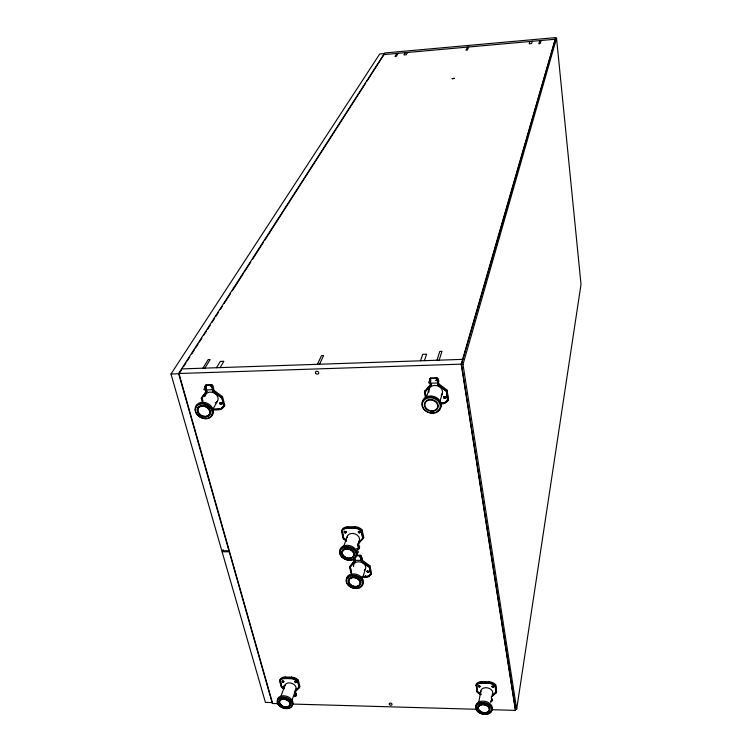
<?xml version="1.0" encoding="UTF-8"?>
<svg xmlns="http://www.w3.org/2000/svg" width="752" height="752" viewBox="0 0 752 752"><rect width="100%" height="100%" fill="white"/><g stroke="black" fill="none" stroke-linecap="round" stroke-linejoin="round"><path stroke-width="1.13" d="M493.66 686.924C492.015 689.058 491.582 684.677 493.66 686.924A1.081 0.771 13 0 1 491.874 686.285M491.921 709.709L515.411 710.367L515.703 708.431M516.68 709.136L581.014 284.369L556.546 38.277L555.672 38.352L461.512 364.466L515.411 709.108L516.68 709.136L462.997 364.419L556.546 38.277M496.066 692.507L495.126 685.486L496.066 692.507L491.319 696.643M491.761 696.775L496.508 692.639L495.643 684.762A7.37 5.198 13.1 0 0 488.781 681.773L482.013 681.613A7.36 5.189 13.4 0 0 476.11 684.292L477.012 692.15L480.613 694.716M496.508 692.639L495.643 684.762M491.366 697.132L491.846 700.018L490.849 701.785L490.962 701.137M495.418 686.05A7.379 5.208 13.2 0 0 488.546 683.06L488.744 681.773L489.467 682.44M475.856 685.58A7.37 5.189 13.4 0 1 481.741 682.901L482.013 681.613M478.704 702.5L480.857 690.956M481.007 694.604L477.407 692.037L476.627 684.715A6.937 4.888 13.4 0 1 477.257 684.019M477.407 692.037L476.42 685.034M282.414 680.87L282.743 681.613L283.861 681.632M515.411 710.367L461.22 364.147L555.662 37.6L384.714 52.969L178.6 373.518L272.337 703.487L278.202 703.646M441.875 402.884L441.546 403.974A8.469 6.947 17.1 0 0 448.248 400.045L447.12 390.185L438.689 383.68L437.814 378.453L436.903 377.795L430.67 377.983L430.003 378.698L430.548 384.986L424.429 391.905L425.576 398.457M447.741 399.942L446.5 390.908L447.506 400.384A7.971 6.542 17.1 0 1 441.499 403.561L441.631 403.016A7.971 6.542 17.1 0 0 447.675 399.838L447.901 399.397M448.248 400.045L447.12 390.185M439.864 401.568L442.43 393.07M437.89 384.939L437.185 379.187L437.89 384.939L446.34 391.454M446.801 391.275L438.35 384.761L438.689 383.68M438.35 384.761L437.814 378.453M437.015 379.722L436.527 378.341L430.708 378.519L430.172 379.929L431.065 385.146L424.946 392.065L431.234 384.601L431.065 385.146M436.433 379.299L436.903 377.795M430.548 384.986L430.896 383.905L424.429 391.905M361.74 576.981L365.152 577A7.2 5.339 18.4 0 0 370.435 574.528L370.811 573.569L369.279 566.51L367.559 565.26M439.159 360.161L441.979 351.325L439.798 351.4L436.959 360.236M541.149 40.495L540.152 43.616L538.827 43.738L539.833 40.608M361.815 577.329L365.265 577.339A7.642 5.668 18.4 0 0 371.074 574.265L371.46 573.062L369.881 565.777L362.144 560.174L361.186 555.831L360.358 555.258L355.734 555.258M426.403 397.404L429.11 388.953M370.623 574.171L369.279 566.51M371.074 574.265L369.486 566.97L369.881 565.777L368.687 565.767M429.655 379.769L430.67 377.983M430.172 379.929L430.708 378.519M430.605 379.478L430.774 378.942M365.181 577L365.369 576.399A7.2 5.339 18.4 0 0 370.623 573.926L370.811 573.569M362.032 579.519L365.538 568.775M369.486 566.97L361.75 561.368L362.144 560.174L361.618 560.654M369.082 567.111L361.345 561.5L359.973 555.86L355.828 555.85M359.851 556.8L360.358 555.258M360.387 557.166L359.973 555.86M361.75 561.368L360.791 557.025L361.186 555.831M424.401 360.669L426.6 354.164L422.746 354.295L420.518 360.8M532.294 41.285L531.514 43.578L529.164 43.785L529.953 41.501M358.215 549.392L359.616 546.967A1.372 0.846 -13.9 0 0 358.601 546.084M358.394 549.392L359.381 547.635L358.413 543.235M349.567 566.914L355.207 560.155L349.567 566.914L350.977 573.137M361.712 531.702L362.878 538.554L360.932 530.865A7.332 5.537 19.2 0 0 354.436 528.28L347.443 528.299A7.323 5.527 19.4 0 0 342.104 530.931L343.579 538.592L346.193 540.491M350.028 567.046L355.461 560.898L350.028 567.046L351.4 573.08M358.977 548.819L358.008 544.42L363.752 537.52L362.107 529.972A7.774 5.875 19.2 0 0 354.784 526.748L347.744 526.776A7.764 5.856 19.4 0 0 341.887 530.038L341.464 531.213L343.166 538.733L346.653 541.261M363.348 538.695L361.712 531.138L362.107 529.972M295.639 695.29L295.179 696.512L296.391 694.444A1.269 0.874 -20.2 0 0 295.536 693.485M295.094 696.22L294.417 692.207L299.258 686.905L295.404 690.806M295.846 696.051L294.84 692.338L299.465 687.657L299.907 686.416L298.206 680.043A7.078 4.869 19.5 0 0 291.513 677.157L285.215 677.016A7.069 4.86 19.6 0 0 280.007 679.611L279.547 680.842L281.304 687.196L284.021 689.067M341.464 531.213A7.774 5.866 19.4 0 1 347.321 527.942L354.333 527.913L354.784 526.748M295.339 696.521L296.279 694.81L295.282 691.097M354.436 528.28L354.615 527.688M299.042 687.525L297.604 680.739L299.465 687.657M298.206 680.043L297.764 681.284A7.088 4.869 19.5 0 0 291.071 678.398L284.754 678.248A7.078 4.86 19.6 0 0 279.547 680.842M294.417 692.207L294.634 691.586M291.945 700.441L295.959 689.076M343.57 546.798L347.33 536.261M343.579 538.592L342.32 530.348A7.323 5.527 19.4 0 1 343.297 529.173M347.358 527.942L347.744 526.776M291.475 677.157C290.545 680.428 291.503 675.898 291.644 677.768L292.218 677.806A6.242 4.296 19.5 0 1 293.308 677.975M341.925 531.307L342.132 530.724M284.35 685.429L283.861 685.805M280.872 696.474L285.008 685.157M283.476 688.334L281.671 687.093L280.346 680.005A6.665 4.578 19.6 0 1 281.558 678.783M285.215 677.016L284.82 678.548A6.674 4.578 19.6 0 0 280.12 680.626L281.671 687.093M290.291 678.06L285.074 677.937L284.848 678.548L291.137 678.699A6.674 4.587 19.5 0 1 297.059 681.03L297.388 681.359M279.96 680.936L280.195 680.316M218.23 409.417L218.531 408.881A7.708 5.988 27.5 0 0 223.795 405.854L223.485 406.381A7.708 5.988 27.5 0 1 218.259 409.417L212.365 409.567M319.525 364.231L323.614 355.536L321.527 355.611L317.419 364.306M468.759 46.981L467.293 50.111L465.996 50.224L467.471 47.094M222.103 551.78L229.567 551.78L272.384 702.575L265.409 702.377L222.103 551.78L223.128 549.665M213.305 409.943L218.381 409.812A8.178 6.354 27.5 0 0 224.134 406.052L224.726 404.999L222.489 396.605L214.019 390.373L212.675 385.372L211.763 384.742L206.029 384.911L204.854 386.631L206.217 391.632L201.282 398.24L202.147 401.38M218.259 409.417L218.559 408.881L212.666 409.041M223.654 405.958L221.784 397.3L224.134 406.052M212.666 409.577L217.563 401.042M221.483 397.827L213.004 391.585L213.305 391.068M221.257 396.642L222.489 396.605L221.887 397.658L213.408 391.416L214.019 390.373L213.512 390.937L215.232 392.206M213.004 391.585L211.265 385.268L205.898 385.428L206.715 391.773L205.663 386.265M212.675 385.372L212.055 386.415L210.955 385.785L211.65 386.594M210.955 385.785L211.265 385.268M211.143 385.776L211.763 384.742M211.068 386.19L211.378 385.673M201.282 398.24L206.227 391.407M202.608 401.427L202.081 397.864L202.918 400.901M220.101 367.615L223.861 361.289L220.28 361.411L216.491 367.737M407.612 52.461L406.24 54.755L403.993 54.962L405.375 52.659M205.7 386.359L205.898 385.428M204.854 386.631L206.029 384.911M204.901 368.132L210.156 359.569L208.163 359.644L202.89 368.198M398.184 53.307L396.266 56.438L395.007 56.55L396.934 53.42M476.298 685.674L476.505 685.354A6.947 4.897 13.4 0 1 481.806 683.211L488.593 683.371A6.956 4.907 13.2 0 1 494.694 685.786L495.013 686.125M228.956 549.618L179.023 373.744L181.561 369.787M183.469 366.826L186.007 362.868M187.276 360.894L189.814 356.937M191.722 353.976L194.26 350.018M195.529 348.044L198.067 344.087M199.336 342.113L201.874 338.156M203.783 335.195L206.321 331.237M207.59 329.263L210.128 325.315M212.036 322.345L214.574 318.397M215.843 316.413L218.381 312.465M220.289 309.495L222.188 306.534M224.096 303.564L230.441 293.684M232.349 290.723L243.14 273.916M244.409 271.942L250.754 262.063M252.663 259.092L263.454 242.294M264.723 240.311L365.651 83.171M366.92 81.197L384.695 53.524L379.732 53.965L170.986 374.007L221.812 550.746L229.275 550.746M344.623 531.326C343.73 532.933 347.415 532.754 345.864 531.316M358.685 531.269C357.773 532.886 361.477 532.707 359.926 531.269M368.875 571.67L367.972 571.99L367.173 571.135M201.771 398.391L207.026 391.256M205.352 386.791L206.01 385.832M478.667 685.476L478.817 686.36L480.133 686.266M493.716 686.595L492.071 686.247M358.507 542.869L363.075 537.962M492.222 695.309L496.179 691.859M491.244 700.497L491.846 700.018M491.178 701.165L490.849 701.785M295.292 680.964C294.164 682.666 298.243 681.942 295.884 680.917M478.892 685.965L478.375 686.557L479.334 687.206L480.011 686.435L478.892 685.965L479.767 685.946M367.709 571.229L366.985 571.736L367.784 572.592L368.724 571.924L367.709 571.229L368.489 571.323M383.661 54.605L555.192 39.236M282.79 681.199L282.169 681.791L283.119 682.412L283.748 681.829L282.79 681.199L283.579 681.199M295.451 681.509L294.822 682.102L295.78 682.722L296.41 682.139L295.451 681.509L296.232 681.509M347.311 527.519L347.941 527.5M181.552 368.922L462.602 359.371M178.6 373.518L461.22 364.147M170.986 374.007L179.023 373.744M461.512 364.466L462.997 364.419M435.361 380.39L437.636 380.315A1.504 0.78 -9.6 0 1 438.848 381.085L438.51 382.166A1.504 0.78 -9.6 0 1 436.79 383.022L429.937 383.229A1.504 0.78 -9.8 0 1 428.734 382.458L429.082 381.377A1.504 0.78 -9.8 0 1 430.802 380.531M220.618 403.1L221.511 403.072M444.338 396.981L445.306 396.953M344.924 531.833L345.798 531.824M358.977 531.786L359.86 531.777M362.539 537.52L363.752 537.52L357.538 544.279L358.422 548.8L356.335 548.8M359.776 556.452L360.791 557.025M363.075 576.389L365.34 576.399M285.046 677.937L285.074 677.937A6.665 4.578 19.6 0 0 282.884 678.191M481.741 682.901L488.546 683.06M354.333 527.913L354.371 527.913A7.783 5.875 19.2 0 1 361.712 531.138M492.504 686.256L493.35 686.275M495.568 691.323L496.734 691.351M292.293 704.051L476.655 709.277M284.472 686.614L283.918 686.313M284.359 686.924L283.805 686.623M281.897 686.473L284.604 688.334M477.529 691.389L481.13 693.964M343.786 538.009L346.399 539.908M437.476 379.534L436.527 378.341M283.1 680.889L283.269 681.5M211.961 386.077L213.408 391.416M220.956 402.687L221.173 403.486M295.752 681.199L295.912 681.801M350.235 566.453L351.598 572.479M354.07 558.097L354.803 561.349M345.281 531.467L345.441 532.19M354.775 559.328L355.264 561.49M365.463 575.449L365.622 576.145M359.334 531.42L359.494 532.143M367.972 570.975L368.132 571.67M425.115 391.519L426.224 397.855M424.786 390.824L426.055 398.4M479.287 685.617L479.4 686.247M430.341 379.393L430.699 381.48M430.003 378.698L430.36 380.785M485.378 681.697L485.538 682.637M444.752 396.548L444.893 397.376M555.662 37.6L555.897 39.931M480.227 686.473A1.081 0.761 13.5 0 1 478.742 686.501A1.081 0.761 13.5 0 1 478.46 685.392M346.315 532.425A1.137 0.865 19.6 0 1 344.783 532.501A1.137 0.865 19.6 0 1 344.407 531.232M346.164 531.335A1.137 0.865 19.6 0 1 346.334 531.542M360.227 531.288A1.147 0.865 19 0 1 359.945 532.632A1.147 0.865 19 0 1 358.328 531.833M283.899 681.838A1.043 0.714 19.8 0 1 282.179 681.011M296.711 682.026A1.043 0.714 19.4 0 1 295.329 682.045A1.043 0.714 19.4 0 1 294.963 680.974M296.344 680.945A1.043 0.714 19.4 0 1 296.711 681.284M445.974 396.718A1.241 1.025 16.8 0 1 444.028 397.676M443.671 397.206A1.241 1.025 16.8 0 1 443.614 396.671M221.943 402.611A1.203 0.931 27.3 0 1 221.549 404.059A1.203 0.931 27.3 0 1 219.932 403.063M368.912 571.971A1.119 0.837 18.2 0 1 366.967 571.041M356.138 550.549A1.589 1.184 18.9 0 1 358.328 551.742A1.589 1.184 18.9 0 1 356.674 552.927M422.276 402.48A9.626 7.858 17.5 0 1 434.036 396.483A9.626 7.858 17.5 0 1 440.399 408.092M439.911 408.844A9.626 7.858 17.5 0 1 437.871 410.686M445.72 396.718A0.996 0.818 16.8 0 1 444.958 397.799A0.996 0.818 16.8 0 1 443.849 396.774M448.568 398.955A8.451 6.937 17.1 0 1 447.929 400.036M447.515 400.525A8.451 6.937 17.1 0 1 447.055 400.985M429.035 392.168A6.984 5.743 17.5 0 1 436.987 385.71A6.984 5.743 17.5 0 1 441.189 395.317M346.503 579.059A8.676 6.392 18.6 0 1 358.14 574.951A8.676 6.392 18.6 0 1 361.336 585.817M371.46 573.062A7.633 5.668 18.4 0 1 370.181 574.707M353.553 566.623A6.307 4.681 18.6 0 1 361.27 562.252A6.307 4.681 18.6 0 1 364.231 570.458M361.261 557.373A1.363 0.855 -14 0 1 362.097 558.266L361.703 559.46A1.363 0.855 -14 0 1 360.095 560.353L353.995 560.334A1.363 0.855 -14.3 0 1 352.998 559.441M277.949 701.992A7.999 5.433 19.5 0 1 285.873 696.042A7.999 5.433 19.5 0 1 292.227 705.32M291.795 705.78A7.999 5.433 19.5 0 1 291.278 706.194M294.389 678.285A6.242 4.296 19.5 0 1 295.423 678.736M295.912 679A6.242 4.296 19.5 0 1 296.373 679.291M283.335 677.862A6.242 4.286 19.6 0 1 283.805 677.749M294.267 678.633A6.674 4.587 19.5 0 1 295.367 679.112M295.893 679.394A6.674 4.587 19.5 0 1 297.284 680.41M284.839 686.04A5.819 3.986 19.5 0 1 292.152 683.474A5.819 3.986 19.5 0 1 295.198 690.204M295.95 695.694A1.269 0.884 -20.2 0 1 294.436 696.596M196.103 406.08A9.306 7.182 27.7 0 1 209.564 404.661A9.306 7.182 27.7 0 1 210.193 416.787M195.67 408.486A9.306 7.182 27.7 0 1 195.849 406.841M222.789 406.353A7.21 5.602 27.5 0 1 222.413 406.7M221.727 402.668A0.959 0.752 27.3 0 1 221.276 403.89A0.959 0.752 27.3 0 1 220.176 402.715M224.726 404.999A8.169 6.354 27.5 0 1 223.109 407.33M222.103 407.988A8.169 6.354 27.5 0 1 221.549 408.242M204.243 396.558A0.959 0.743 28.1 0 1 204.582 396.342M205.296 396.003A6.749 5.245 27.8 0 1 214.433 393.174A6.749 5.245 27.8 0 1 216.341 402.329M215.805 402.649A6.749 5.245 27.8 0 1 215.222 402.912M212.703 387.158A1.466 0.705 -15.2 0 1 213.587 387.9L212.976 388.944A1.466 0.714 -15.3 0 1 211.152 389.771L204.845 389.959A1.466 0.705 -15.4 0 1 203.971 389.216L204.6 388.173A1.466 0.705 -15.4 0 1 205.672 387.468M476.373 708.205A8.338 5.809 13.3 0 1 484.448 701.24A8.338 5.809 13.3 0 1 491.535 710.471M491.103 710.997A8.338 5.809 13.3 0 1 490.577 711.477M491.188 682.76A6.505 4.587 13.1 0 1 492.287 683.154M479.889 682.496A6.495 4.578 13.4 0 1 480.96 682.299M491.178 683.117A6.947 4.897 13.1 0 1 492.353 683.53M492.898 683.794A6.947 4.897 13.1 0 1 493.923 684.414M478.075 683.446A6.937 4.888 13.4 0 1 478.535 683.211M480.876 691.925A6.063 4.258 13.2 0 1 487.738 687.901A6.063 4.258 13.2 0 1 492.222 694.528M491.357 698.664A1.288 0.959 -9.7 0 1 492.297 699.651L492.071 700.949A1.288 0.959 -9.8 0 1 490.633 701.889M340.336 552.917A8.798 6.571 19.2 0 1 349.407 545.557A8.798 6.571 19.2 0 1 356.11 556.424M355.01 557.505A8.798 6.571 19.2 0 1 354.342 557.946M355.546 527.49A6.862 5.179 19.2 0 1 356.147 527.547M359.606 528.797A6.862 5.179 19.2 0 1 360.105 529.135M360.575 529.502A6.862 5.179 19.2 0 1 361.007 529.897M357.858 528.252A7.332 5.537 19.2 0 1 358.469 528.496M344.181 528.553A7.323 5.527 19.4 0 1 344.679 528.308M347.114 537.323A6.392 4.813 19.2 0 1 355.348 534.023A6.392 4.813 19.2 0 1 358.469 541.948M359.212 548.152A1.372 0.855 -13.9 0 1 357.595 549.045M454.33 78.358L452.178 78.725L454.33 78.358M344.313 532.059C345.14 535.02 347.151 530.649 344.313 532.059M358.375 532.012C359.193 534.982 361.233 530.592 358.375 532.012M389.489 704.633A1.466 1.015 16.3 0 0 391.952 704.699A1.466 1.015 16.3 0 0 390.373 703.082A1.466 1.015 16.3 0 0 389.489 704.633M315.586 373.133A1.73 1.401 24.3 0 0 318.481 373.706A1.73 1.401 24.3 0 0 317.203 371.281A1.73 1.401 24.3 0 0 315.586 373.133M426.506 408.646A6.589 5.377 17.5 0 0 437.485 407.669A6.589 5.377 17.5 0 0 429.881 399.951A6.589 5.377 17.5 0 0 426.506 408.646M426.14 408.891A7.106 5.8 17.5 0 0 437.965 407.838A7.106 5.8 17.5 0 0 429.768 399.528A7.106 5.8 17.5 0 0 426.14 408.891M424.382 409.831A9.635 7.868 17.5 0 0 440.437 408.421A9.635 7.868 17.5 0 0 429.336 397.122A9.635 7.868 17.5 0 0 424.382 409.831M424.664 409.868A9.137 7.454 17.5 0 0 439.873 408.533A9.137 7.454 17.5 0 0 429.345 397.827A9.137 7.454 17.5 0 0 424.664 409.868M443.887 397.949A0.996 0.818 16.8 0 0 445.569 397.902A0.996 0.818 16.8 0 0 444.517 396.68A0.996 0.818 16.8 0 0 443.887 397.949M350.31 584.642A5.941 4.371 18.6 0 0 360.048 584.135A5.941 4.371 18.6 0 0 353.017 577.564A5.941 4.371 18.6 0 0 350.31 584.642M350.366 584.492A5.941 4.371 18.6 0 0 360.095 583.975A5.941 4.371 18.6 0 0 353.064 577.414A5.941 4.371 18.6 0 0 350.366 584.492M350.037 584.68A6.401 4.709 18.6 0 0 360.528 584.135A6.401 4.709 18.6 0 0 352.961 577.057A6.401 4.709 18.6 0 0 350.037 584.68M349.99 584.84A6.401 4.709 18.6 0 0 360.481 584.285A6.401 4.709 18.6 0 0 352.904 577.216A6.401 4.709 18.6 0 0 349.99 584.84M348.496 585.488A8.686 6.392 18.6 0 0 362.737 584.755A8.686 6.392 18.6 0 0 352.472 575.139A8.686 6.392 18.6 0 0 348.496 585.488M348.712 585.601A8.234 6.063 18.6 0 0 362.201 584.906A8.234 6.063 18.6 0 0 352.472 575.806A8.234 6.063 18.6 0 0 348.712 585.601M281.041 705.235A5.48 3.722 19.5 0 0 289.887 704.991A5.48 3.722 19.5 0 0 283.26 699.181A5.48 3.722 19.5 0 0 281.041 705.235M281.098 705.075A5.48 3.722 19.5 0 0 289.943 704.831A5.48 3.722 19.5 0 0 283.316 699.022A5.48 3.722 19.5 0 0 281.098 705.075M280.816 705.235A5.903 4.004 19.5 0 0 290.347 704.972A5.903 4.004 19.5 0 0 283.203 698.721A5.903 4.004 19.5 0 0 280.816 705.235M280.759 705.395A5.903 4.004 19.5 0 0 290.291 705.132A5.903 4.004 19.5 0 0 283.147 698.881A5.903 4.004 19.5 0 0 280.759 705.395M279.453 705.865A8.009 5.443 19.5 0 0 292.387 705.526A8.009 5.443 19.5 0 0 282.705 697.029A8.009 5.443 19.5 0 0 279.453 705.865M279.622 706.025A7.595 5.151 19.5 0 0 291.879 705.705A7.595 5.151 19.5 0 0 282.705 697.659A7.595 5.151 19.5 0 0 279.622 706.025M198.782 413.374A6.373 4.916 27.7 0 0 209.282 414.493A6.373 4.916 27.7 0 0 203.209 406.099A6.373 4.916 27.7 0 0 198.782 413.374M198.857 413.233A6.373 4.916 27.7 0 0 209.357 414.352A6.373 4.916 27.7 0 0 203.294 405.958A6.373 4.916 27.7 0 0 198.857 413.233M198.481 413.393A6.862 5.292 27.7 0 0 209.789 414.596A6.862 5.292 27.7 0 0 203.247 405.554A6.862 5.292 27.7 0 0 198.481 413.393M198.396 413.525A6.862 5.292 27.7 0 0 209.705 414.737A6.862 5.292 27.7 0 0 203.172 405.695A6.862 5.292 27.7 0 0 198.396 413.525M196.639 414.023A9.315 7.182 27.7 0 0 211.989 415.677A9.315 7.182 27.7 0 0 203.134 403.401A9.315 7.182 27.7 0 0 196.639 414.023M196.864 414.145A8.827 6.806 27.7 0 0 211.415 415.706A8.827 6.806 27.7 0 0 203.012 404.078A8.827 6.806 27.7 0 0 196.864 414.145M219.951 403.843A0.959 0.752 27.3 0 0 221.549 404.162A0.959 0.752 27.3 0 0 220.787 402.837A0.959 0.752 27.3 0 0 219.951 403.843M480.002 711.289A5.715 3.976 13.3 0 0 489.298 710.255A5.715 3.976 13.3 0 0 482.07 704.709A5.715 3.976 13.3 0 0 480.002 711.289M480.039 711.119A5.706 3.976 13.3 0 0 489.326 710.095A5.706 3.976 13.3 0 0 482.098 704.539A5.706 3.976 13.3 0 0 480.039 711.119M479.748 711.317A6.148 4.286 13.3 0 0 489.749 710.208A6.148 4.286 13.3 0 0 481.966 704.229A6.148 4.286 13.3 0 0 479.748 711.317M479.71 711.477A6.148 4.286 13.3 0 0 489.721 710.377A6.148 4.286 13.3 0 0 481.938 704.398A6.148 4.286 13.3 0 0 479.71 711.477M478.319 712.116A8.347 5.819 13.3 0 0 491.902 710.621A8.347 5.819 13.3 0 0 481.346 702.5A8.347 5.819 13.3 0 0 478.319 712.116M478.545 712.257A7.915 5.508 13.3 0 0 491.423 710.837A7.915 5.508 13.3 0 0 481.421 703.139A7.915 5.508 13.3 0 0 478.545 712.257M343.824 556.292A6.025 4.503 19.2 0 0 353.684 555.709A6.025 4.503 19.2 0 0 346.54 548.988A6.025 4.503 19.2 0 0 343.824 556.292M343.88 556.142A6.025 4.503 19.2 0 0 353.741 555.559A6.025 4.503 19.2 0 0 346.597 548.838A6.025 4.503 19.2 0 0 343.88 556.142M343.561 556.339A6.495 4.841 19.2 0 0 354.173 555.719A6.495 4.841 19.2 0 0 346.484 548.471A6.495 4.841 19.2 0 0 343.561 556.339M343.504 556.489A6.495 4.841 19.2 0 0 354.126 555.869A6.495 4.841 19.2 0 0 346.428 548.622A6.495 4.841 19.2 0 0 343.504 556.489M341.991 557.185A8.808 6.58 19.2 0 0 356.41 556.348A8.808 6.58 19.2 0 0 345.986 546.507A8.808 6.58 19.2 0 0 341.991 557.185M342.207 557.288A8.347 6.232 19.2 0 0 355.875 556.499A8.347 6.232 19.2 0 0 345.986 547.174A8.347 6.232 19.2 0 0 342.207 557.288"/></g></svg>
